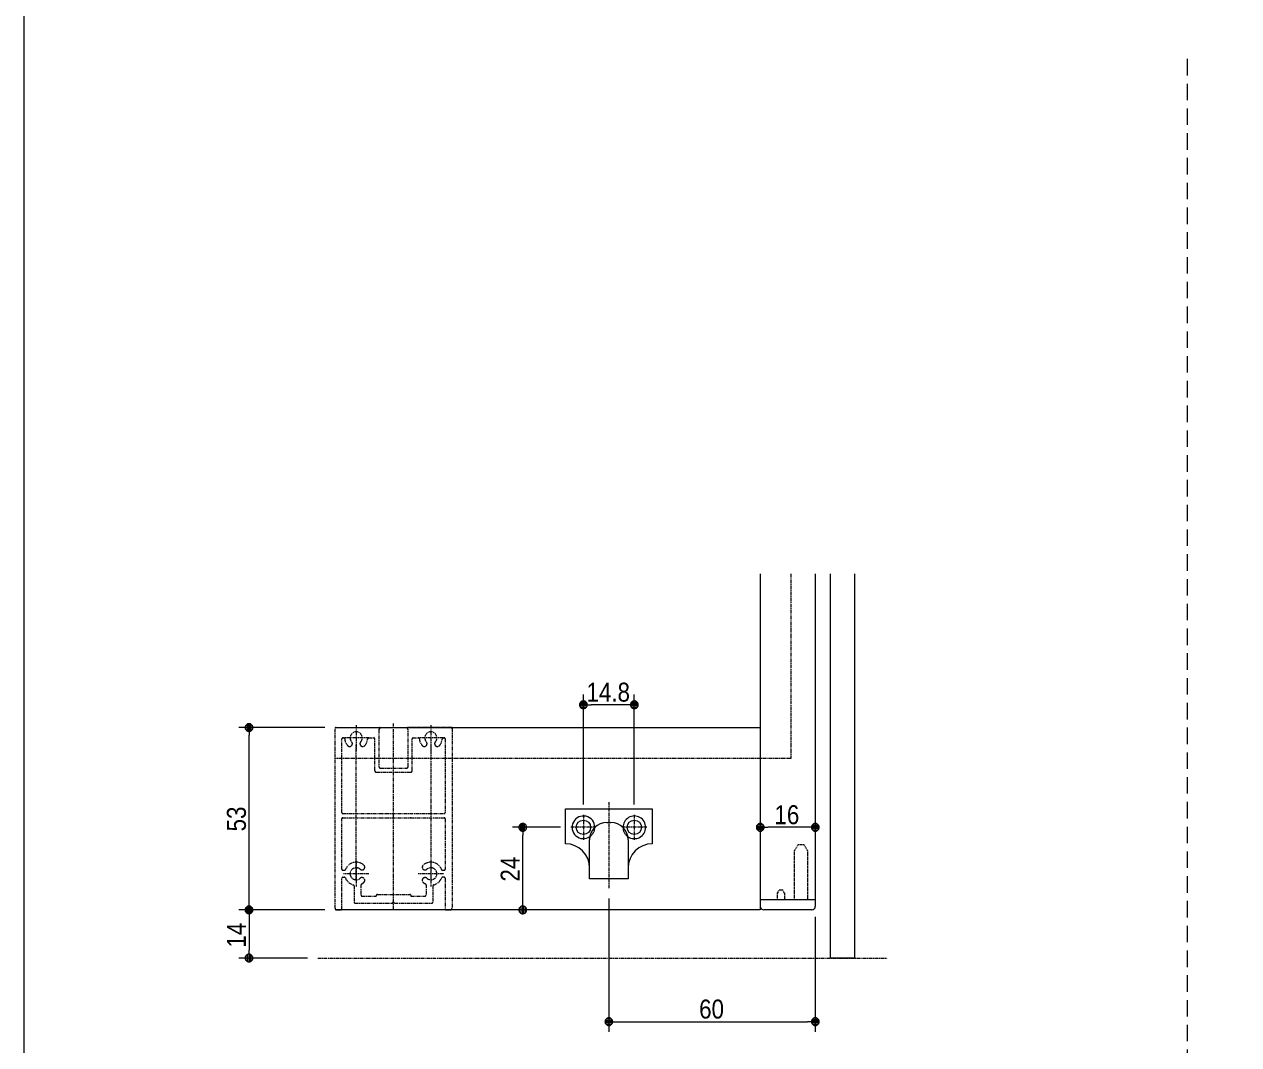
# Model space of a CAD drawing. Units: millimetres, scale not verified, with parts at other scales. Extents: x -4547 to 4547, y -2284 to 2284.
# Drawn here: x -4341 to -2576, y -833 to 650 of the extents above; entities that cross this region are included whole.
import ezdxf
from ezdxf.enums import TextEntityAlignment as Align

# ---------------------------------------------------------------- set-up
doc = ezdxf.new("R2010")
doc.units = ezdxf.units.MM
doc.header["$LTSCALE"] = 20
for name, pattern in [('CHAIN1', [8, 5, -1, 1, -1]), ('DASHED1', [1.8, 1.2, -0.6]), ('DOUBLE_CHAIN1', [8.8, 5, -1, 0.6, -0.6, 0.6, -1])]:
    doc.linetypes.add(name, pattern=pattern)
for name, color, linetype, lineweight in [('0-1_0', 7, 'Continuous', 9), ('0-2_2寸法-1', 7, 'Continuous', 9), ('0-4_3一般', 7, 'Continuous', 9), ('0-5_1図面枠', 7, 'Continuous', 9)]:
    doc.layers.add(name, color=color, linetype=linetype, lineweight=lineweight)
doc.styles.add('ＭＳ Ｐゴシック', font='')
doc.styles.get('ＭＳ Ｐゴシック').set_extended_font_data('MS PGothic')

# ---------------------------------------------------------------- blocks, each defined once
blk = doc.blocks.new('_Dot')
at = {"layer": '0-1_0'}
for p, q in [((-10, 0), (-20, 0)), ((9.78, 2), (-9.78, 2)), ((7.99, 6), (-7.99, 6)), ((9.16, -3.98), (-9.16, -3.98)), ((6, -7.98), (-6, -7.98))]:
    blk.add_line(p, q, dxfattribs=at)
for points in [[(10, 0), (9.92, 1.25), (9.69, 2.49), (9.3, 3.68), (8.76, 4.82), (8.09, 5.88), (7.29, 6.85), (6.37, 7.71), (5.36, 8.44), (4.26, 9.05), (3.09, 9.51), (1.87, 9.82), (0.63, 9.98), (-0.63, 9.98), (-1.87, 9.82), (-3.09, 9.51), (-4.26, 9.05), (-5.36, 8.44), (-6.37, 7.71), (-7.29, 6.85), (-8.09, 5.88), (-8.76, 4.82), (-9.3, 3.68), (-9.69, 2.49), (-9.92, 1.25), (-10, 0), (0, 0)], [(-10, 0), (-9.92, -1.25), (-9.69, -2.49), (-9.3, -3.68), (-8.76, -4.82), (-8.09, -5.88), (-7.29, -6.85), (-6.37, -7.71), (-5.36, -8.44), (-4.26, -9.05), (-3.09, -9.51), (-1.87, -9.82), (-0.63, -9.98), (0.63, -9.98), (1.87, -9.82), (3.09, -9.51), (4.26, -9.05), (5.36, -8.44), (6.37, -7.71), (7.29, -6.85), (8.09, -5.88), (8.76, -4.82), (9.3, -3.68), (9.69, -2.49), (9.92, -1.25), (10, 0), (0, 0)]]:
    blk.add_lwpolyline(points, close=True, dxfattribs=at)
blk = doc.blocks.new('グループ-106')
at = {"layer": '0-4_3一般'}
for p, q in [((-38609.5, -2966.9), (-38609.5, -12438.9)), ((-37009.5, -2966.9), (-37009.5, -12438.9)), ((-36569.5, -14138.9), (-36569.5, -2966.9)), ((-35869.5, -2966.9), (-35869.5, -14138.9)), ((-50968.7, -7438.9), (-38609.5, -7438.9)), ((-44269.5, -10818.9), (-44269.5, -9798.9)), ((-44269.5, -9798.9), (-41749.5, -9798.9)), ((-41749.5, -9798.9), (-41749.5, -10818.9)), ((-43069.5, -10198.9), (-42949.5, -10198.9)), ((-43569.5, -11838.9), (-43569.5, -10698.9)), ((-42449.5, -10698.9), (-42449.5, -11838.9)), ((-43569.5, -11838.9), (-43569.5, -11518.9)), ((-42449.5, -11518.9), (-42449.5, -11838.9)), ((-42449.5, -11838.9), (-43569.5, -11838.9)), ((-42449.5, -11838.9), (-43569.5, -11838.9)), ((-38609.5, -12438.9), (-38609.5, -12638.9)), ((-38609.5, -12438.9), (-38609.5, -12738.9)), ((-38609.5, -12438.9), (-37009.5, -12438.9)), ((-38599.5, -12438.9), (-37009.5, -12438.9)), ((-37009.5, -12438.9), (-37009.5, -12638.9)), ((-38609.5, -12738.9), (-50968.7, -12738.9)), ((-37109.5, -12738.9), (-38509.5, -12738.9)), ((-35869.5, -14138.9), (-36569.5, -14138.9))]:
    blk.add_line(p, q, dxfattribs=at)
at = {"layer": '0-4_3一般', "linetype": 'DOUBLE_CHAIN1'}
for p, q in [((-37723.5, -2966.9), (-37723.5, -8338.9)), ((-38613.5, -7438.9), (-38623.5, -7438.9)), ((-37723.5, -8338.9), (-50968.7, -8338.9)), ((-51468.7, -14138.9), (-34921.7, -14138.9))]:
    blk.add_line(p, q, dxfattribs=at)
at = {"layer": '0-4_3一般', "linetype": 'CHAIN1'}
for p, q in [((-43009.5, -9604.4), (-43009.5, -12104.4)), ((-43749.5, -9975.9), (-43749.5, -10701.9)), ((-42269.5, -9975.9), (-42269.5, -10701.9)), ((-43386.5, -10338.9), (-44112.5, -10338.9)), ((-41906.5, -10338.9), (-42632.5, -10338.9))]:
    blk.add_line(p, q, dxfattribs=at)
at = {"layer": '0-4_3一般', "linetype": 'DASHED1'}
for p, q in [((-37509.5, -10838.9), (-37609.5, -11012.1)), ((-37509.5, -10838.9), (-37339.5, -10838.9)), ((-37239.5, -11012.1), (-37339.5, -10838.9)), ((-37609.5, -12438.9), (-37609.5, -11012.1)), ((-37239.5, -11012.1), (-37239.5, -12438.9)), ((-38109.2, -12245.1), (-38059.5, -12158.9)), ((-38108.8, -12244.6), (-38109.2, -12245.1)), ((-38083.2, -12245.1), (-38079.5, -12245.5)), ((-38059.5, -12158.9), (-38033.5, -12158.9)), ((-38033.5, -12158.9), (-37985.4, -12158.9)), ((-37935, -12244.9), (-37935.7, -12245.1))]:
    blk.add_line(p, q, dxfattribs=at)
for points in [[(-38109.5, -12438.9), (-38109.5, -12245.5), (-38109.2, -12245.1)], [(-38083.2, -12245.1), (-38083.9, -12244.9), (-38084.6, -12244.8), (-38085.2, -12244.6), (-38085.9, -12244.5), (-38086.6, -12244.4), (-38087.3, -12244.2), (-38087.9, -12244.1), (-38088.6, -12243.9), (-38089.3, -12243.7), (-38090, -12243.6), (-38090.7, -12243.4), (-38091.4, -12243.2), (-38092.2, -12243.1), (-38092.9, -12242.9), (-38093.6, -12242.7), (-38094.3, -12242.6), (-38095.1, -12242.4), (-38095.8, -12242.2), (-38096.5, -12242), (-38097.3, -12241.8), (-38098, -12241.7), (-38098.8, -12241.5), (-38099.5, -12241.4), (-38100.2, -12241.4), (-38100.8, -12241.3), (-38101.5, -12241.3), (-38102.2, -12241.4), (-38102.8, -12241.4), (-38103.4, -12241.6), (-38104, -12241.7), (-38104.6, -12241.9), (-38105.2, -12242.1), (-38105.7, -12242.3), (-38106.3, -12242.6), (-38106.8, -12242.9), (-38107.3, -12243.3), (-38107.8, -12243.7), (-38108.3, -12244.1), (-38108.8, -12244.6)], [(-37985.4, -12158.9), (-37959.5, -12158.9), (-37909.7, -12245.1)], [(-37909.7, -12245.1), (-37910.2, -12244.6), (-37910.7, -12244.2), (-37911.2, -12243.8), (-37911.7, -12243.4), (-37912.3, -12243.1), (-37912.8, -12242.8), (-37913.4, -12242.5), (-37913.9, -12242.3), (-37914.5, -12242.1), (-37915.1, -12241.9), (-37915.7, -12241.8), (-37916.4, -12241.6), (-37917, -12241.6), (-37917.7, -12241.5), (-37918.3, -12241.5), (-37919, -12241.6), (-37919.7, -12241.6), (-37920.4, -12241.7), (-37921.1, -12241.8), (-37921.8, -12242), (-37922.6, -12242.1), (-37923.3, -12242.3), (-37924, -12242.5), (-37924.7, -12242.7), (-37925.4, -12242.8), (-37926.2, -12243), (-37926.9, -12243.1), (-37927.6, -12243.3), (-37928.3, -12243.5), (-37929, -12243.6), (-37929.6, -12243.8), (-37930.3, -12243.9), (-37931, -12244.1), (-37931.7, -12244.2), (-37932.4, -12244.4), (-37933, -12244.5), (-37933.7, -12244.6), (-37934.4, -12244.8), (-37935, -12244.9)], [(-37909.7, -12245.1), (-37909.5, -12245.5), (-37909.5, -12438.9)]]:
    blk.add_lwpolyline(points, dxfattribs=at)
at = {"layer": '0-4_3一般'}
for centre in [(-43749.5, -10338.9), (-42269.5, -10338.9)]:
    blk.add_circle(centre, 210, dxfattribs=at)
for centre, radius, start, end in [((-43749.5, -10338.9), 330, 0, 304.71617), ((-43069.5, -10698.9), 500, 90, 180), ((-42949.5, -10698.9), 500, 0, 90), ((-42269.5, -10338.9), 330, 0, 180.51071), ((-43749.5, -10338.9), 330, 359.48929, 0), ((-42269.5, -10338.9), 330, 235.28383, 0), ((-44269.5, -11518.9), 700, 0, 90), ((-41749.5, -11518.9), 700, 90, 180), ((-38509.5, -12638.9), 100, 180, 270), ((-37109.5, -12638.9), 100, 270, 0)]:
    blk.add_arc(centre, radius, start, end, dxfattribs=at)
at = {"layer": '0-4_3一般', "linetype": 'DASHED1'}
for centre, start, end in [((-43749.5, -10338.9), 304.71617, 359.48929), ((-42269.5, -10338.9), 180.51071, 235.28383)]:
    blk.add_arc(centre, 330, start, end, dxfattribs=at)
blk = doc.blocks.new('グループ-107')
at = {"layer": '0-4_3一般', "linetype": 'DOUBLE_CHAIN1'}
for p, q in [((-50353.7, -7370.4), (-50353.7, -8107.4)), ((-49268.7, -12508.9), (-49268.7, -7318.1)), ((-48183.7, -7370.4), (-48183.7, -8107.4)), ((-50968.7, -7438.9), (-50938.7, -7438.9)), ((-50968.7, -7438.9), (-50968.7, -7468.9)), ((-50968.7, -12688.9), (-50968.7, -7468.9)), ((-50938.7, -7438.9), (-49688.7, -7438.9)), ((-50768.7, -9908.9), (-50768.7, -7763.9)), ((-50743.7, -7738.9), (-50713.7, -7738.9)), ((-49985.2, -7738.9), (-50722.2, -7738.9)), ((-50712.8, -7738.9), (-50713.7, -7738.9)), ((-49994.6, -7738.9), (-49838.7, -7738.9)), ((-49813.7, -7708.9), (-49813.7, -7708.9)), ((-49813.7, -8688.9), (-49813.7, -7763.9)), ((-49688.7, -7488.9), (-49693.7, -7488.9)), ((-49693.7, -7488.9), (-49693.7, -8568.9)), ((-49668.7, -7438.9), (-49668.5, -7438.9)), ((-49668.7, -7458.9), (-49668.7, -7468.9)), ((-48868.7, -7458.9), (-48868.7, -7468.9)), ((-47598.7, -7438.9), (-48848.7, -7438.9)), ((-48848.7, -7488.9), (-48843.7, -7488.9)), ((-48843.7, -8568.9), (-48843.7, -7488.9)), ((-48723.7, -8688.9), (-48723.7, -7763.9)), ((-48698.7, -7738.9), (-48542.8, -7738.9)), ((-47815.2, -7738.9), (-48552.2, -7738.9)), ((-47823.7, -7738.9), (-47824.6, -7738.9)), ((-47823.7, -7738.9), (-47793.7, -7738.9)), ((-47768.7, -7763.9), (-47768.7, -9908.9)), ((-47568.7, -7438.9), (-47598.7, -7438.9)), ((-47568.7, -7438.9), (-47568.7, -7468.9)), ((-47568.7, -7468.9), (-47568.7, -12688.9)), ((-50353.7, -11846.4), (-50353.7, -7938.9)), ((-48183.7, -7938.9), (-48183.7, -11846.4)), ((-49763.7, -8738.9), (-48773.7, -8738.9)), ((-49643.7, -8618.9), (-48893.7, -8618.9)), ((-50768.7, -11558.9), (-50768.7, -10088.9)), ((-50738.7, -9938.9), (-47798.7, -9938.9)), ((-48769, -10058.9), (-48799, -10058.9)), ((-48769, -10058.9), (-47798.7, -10058.9)), ((-47768.7, -10088.9), (-47768.7, -11558.9)), ((-50738.7, -11588.9), (-50694.8, -11588.9)), ((-50353.7, -11320.4), (-50353.7, -12057.4)), ((-48183.7, -11320.4), (-48183.7, -12057.4)), ((-47842.6, -11588.9), (-47798.7, -11588.9)), ((-50768.7, -12708.9), (-50768.7, -11818.9)), ((-50738.7, -11788.9), (-50694.8, -11788.9)), ((-49985.2, -11688.9), (-50722.2, -11688.9)), ((-47815.2, -11688.9), (-48552.2, -11688.9)), ((-47798.7, -11788.9), (-47842.6, -11788.9)), ((-47768.7, -11818.9), (-47768.7, -12708.9)), ((-50413.7, -12042.6), (-50413.7, -12513.9)), ((-50213.7, -12011.9), (-50213.7, -12308.9)), ((-50183.7, -12338.9), (-49768.7, -12338.9)), ((-49768.7, -12318.9), (-49768.7, -12338.9)), ((-49738.7, -12288.9), (-48793.7, -12288.9)), ((-48768.7, -12313.9), (-48768.7, -12338.9)), ((-48768.7, -12338.9), (-48353.7, -12338.9)), ((-48323.7, -12011.9), (-48323.7, -12308.9)), ((-48123.7, -12042.6), (-48123.7, -12513.9)), ((-50388.7, -12538.9), (-49298.7, -12538.9)), ((-49298.7, -12538.9), (-49268.7, -12508.9)), ((-49268.7, -12721.5), (-49268.7, -12508.9)), ((-49238.7, -12538.9), (-49268.7, -12508.9)), ((-49238.7, -12538.9), (-48148.7, -12538.9)), ((-50918.7, -12738.9), (-50798.7, -12738.9)), ((-47738.7, -12738.9), (-47618.7, -12738.9))]:
    blk.add_line(p, q, dxfattribs=at)
blk.add_lwpolyline([(-50738.7, -10058.9), (-48799, -10058.9), (-48769, -10058.9)], dxfattribs=at)
for centre, radius, start, end in [((-50938.7, -7468.9), 30, 90, 180), ((-50743.7, -7763.9), 25, 90, 180), ((-50712.8, -7763.9), 25, 3.98208, 90), ((-50353.7, -7738.9), 335, 183.98208, 219.79182), ((-50353.7, -7738.9), 175, 318.28389, 180), ((-50353.7, -7738.9), 175, 180, 221.71611), ((-50353.7, -7738.9), 335, 318.28389, 356.01792), ((-49994.6, -7763.9), 25, 90, 176.01792), ((-49838.7, -7763.9), 25, 0, 90), ((-49688.7, -7458.9), 20, 0, 90), ((-49688.7, -7468.9), 20, 270, 0), ((-48848.7, -7458.9), 20, 90, 180), ((-48848.7, -7468.9), 20, 180, 270), ((-48698.7, -7763.9), 25, 90, 180), ((-48542.8, -7763.9), 25, 3.98208, 90), ((-48183.7, -7738.9), 335, 183.98208, 219.79182), ((-48183.7, -7738.9), 175, 318.28389, 180), ((-48183.7, -7738.9), 175, 180, 221.71611), ((-48183.7, -7738.9), 335, 318.28389, 356.01792), ((-47824.6, -7763.9), 25, 90, 176.01792), ((-47793.7, -7763.9), 25, 0, 90), ((-47598.7, -7468.9), 30, 0, 90), ((-50353.7, -7738.9), 335, 219.79182, 221.71611), ((-50353.7, -7738.9), 335, 219.79182, 221.71611), ((-50544, -7908.6), 80, 221.71611, 330), ((-50544, -7908.6), 80, 330, 41.71611), ((-50163.3, -7908.6), 80, 138.28389, 210), ((-50163.3, -7908.6), 80, 210, 318.28389), ((-48183.7, -7738.9), 335, 219.79182, 221.71611), ((-48183.7, -7738.9), 335, 219.79182, 221.71611), ((-48374, -7908.6), 80, 221.71611, 330), ((-48374, -7908.6), 80, 330, 41.71611), ((-47993.3, -7908.6), 80, 138.28389, 210), ((-47993.3, -7908.6), 80, 210, 318.28389), ((-49763.7, -8688.9), 50, 180, 270), ((-49643.7, -8568.9), 50, 180, 270), ((-48893.7, -8568.9), 50, 270, 0), ((-48773.7, -8688.9), 50, 270, 0), ((-50738.7, -9908.9), 30, 180, 270), ((-50738.7, -10088.9), 30, 90, 180), ((-47798.7, -9908.9), 30, 270, 0), ((-47798.7, -10088.9), 30, 0, 90), ((-50738.7, -11558.9), 30, 180, 270), ((-50694.8, -11558.9), 30, 270, 339.13518), ((-50353.7, -11688.9), 335, 48.28389, 159.13518), ((-50353.7, -11688.9), 175, 48.28389, 180), ((-50184, -11498.5), 80, 228.28389, 300), ((-50184, -11498.5), 80, 300, 48.28389), ((-48353.4, -11498.5), 80, 131.71611, 240), ((-48183.7, -11688.9), 335, 20.86482, 131.71611), ((-48353.4, -11498.5), 80, 240, 311.71611), ((-48183.7, -11688.9), 175, 0, 131.71611), ((-47842.6, -11558.9), 30, 200.86482, 270), ((-47798.7, -11558.9), 30, 270, 0), ((-50738.7, -11818.9), 30, 90, 180), ((-50694.8, -11818.9), 30, 20.86482, 90), ((-50353.7, -11688.9), 335, 200.86482, 255.72505), ((-50353.7, -11688.9), 175, 180, 311.71611), ((-50184, -11879.2), 80, 60, 131.71611), ((-50183.7, -12011.9), 30, 117.75899, 180), ((-50353.7, -11688.9), 335, 297.75899, 311.71611), ((-50184, -11879.2), 80, 311.71611, 60), ((-48353.4, -11879.2), 80, 120, 228.28389), ((-48183.7, -11688.9), 335, 228.28389, 242.24101), ((-48353.4, -11879.2), 80, 48.28389, 120), ((-48353.7, -12011.9), 30, 0, 62.24101), ((-48183.7, -11688.9), 175, 228.28389, 0), ((-48183.7, -11688.9), 335, 284.27495, 339.13518), ((-47842.6, -11818.9), 30, 90, 159.13518), ((-47798.7, -11818.9), 30, 0, 90), ((-50443.7, -12042.6), 30, 0, 75.72505), ((-50183.7, -12308.9), 30, 180, 270), ((-49738.7, -12318.9), 30, 90, 180), ((-48793.7, -12313.9), 25, 0, 90), ((-48353.7, -12308.9), 30, 270, 0), ((-48093.7, -12042.6), 30, 104.27495, 180), ((-50918.7, -12688.9), 50, 180, 270), ((-50388.7, -12513.9), 25, 180, 270), ((-48148.7, -12513.9), 25, 270, 0), ((-47618.7, -12688.9), 50, 270, 0), ((-50798.7, -12708.9), 30, 270, 0), ((-47738.7, -12708.9), 30, 180, 270)]:
    blk.add_arc(centre, radius, start, end, dxfattribs=at)
blk = doc.blocks.new('グループ-108')
at = {"layer": '0-4_3一般'}
for name in ['グループ-106', 'グループ-107']:
    blk.add_blockref(name, (0, 0), dxfattribs=at)
blk = doc.blocks.new('グループ-111')
at = {"layer": '0-5_1図面枠'}
blk.add_lwpolyline([(-60000, 41550), (60000, 41550), (60000, -41550), (-60000, -41550)], close=True, dxfattribs=at)
blk = doc.blocks.new('図面枠')
at = {"layer": '0-5_1図面枠'}
blk.add_blockref('グループ-111', (0, 0), dxfattribs=at)

msp = doc.modelspace()

# ---------------------------------------------------------------- linework, layer by layer
at = {"layer": '0-2_2寸法-1'}
for p, q in [((-3528.1, -483.79), (-3528.1, -323.79)), ((-3454.1, -483.79), (-3454.1, -323.79)), ((-3465.35, -338.79), (-3516.84, -338.79)), ((-3904.06, -371.94), (-4029.06, -371.94)), ((-4014.06, -625.69), (-4014.06, -383.2)), ((-3271.1, -501.94), (-3270.9, -501.94)), ((-3191.1, -501.94), (-3190.9, -501.94)), ((-3561.25, -516.94), (-3631.25, -516.94)), ((-3616.25, -625.69), (-3616.25, -528.2)), ((-3202.35, -516.94), (-3259.84, -516.94)), ((-3491.1, -620.22), (-3491.1, -814.44)), ((-3904.06, -636.94), (-4029.06, -636.94)), ((-3904.06, -636.94), (-4029.06, -636.94)), ((-4014.06, -648.2), (-4014.06, -695.69)), ((-3601.25, -636.94), (-3601.05, -636.94)), ((-3191.1, -646.94), (-3191.1, -814.44)), ((-3929.06, -706.94), (-4029.06, -706.94)), ((-3479.84, -799.44), (-3202.35, -799.44))]:
    msp.add_line(p, q, dxfattribs=at)
at = {"layer": '0-4_3一般', "linetype": 'DASHED1'}
msp.add_line((-2650.62, 600), (-2650.62, -1800), dxfattribs=at)

# ---------------------------------------------------------------- block references
at = {"layer": '0-2_2寸法-1', "xscale": 0.5627563, "yscale": 0.5627563}
for p, rotation in [((-3528.1, -338.79), 180), ((-4014.06, -371.94), 90), ((-3616.25, -516.94), 90), ((-3271.1, -516.94), 180), ((-4014.06, -636.94), 270), ((-4014.06, -636.94), 90), ((-3616.25, -636.94), 270), ((-4014.06, -706.94), 270), ((-3491.1, -799.44), 180)]:
    msp.add_blockref('_Dot', p, dxfattribs=dict(at, rotation=rotation))
for p in [(-3454.1, -338.79), (-3191.1, -516.94), (-3191.1, -799.44)]:
    msp.add_blockref('_Dot', p, dxfattribs=at)
at = {"layer": '0-4_3一般', "xscale": 0.05, "yscale": 0.05}
msp.add_blockref('グループ-108', (-1340.62, 0), dxfattribs=at)
at = {"layer": '0-5_1図面枠', "xscale": 0.05, "yscale": 0.05}
msp.add_blockref('図面枠', (-1340.62, 0), dxfattribs=at)

# ---------------------------------------------------------------- texts
at = {"layer": '0-2_2寸法-1', "style": 'ＭＳ Ｐゴシック', "width": 0.9}
for s, p in [('14.8', (-3523.58, -342.51)), ('16', (-3250.47, -520.66)), ('60', (-3359.91, -803.16))]:
    msp.add_text(s, height=27.57, dxfattribs=at).set_placement(p, align=Align.BOTTOM_LEFT)
for s, p in [('53', (-4010.27, -522.89)), ('24', (-3612.46, -595.76)), ('14', (-4010.34, -691.76))]:
    msp.add_text(s, height=27.57, rotation=90, dxfattribs=at).set_placement(p, align=Align.BOTTOM_LEFT)

doc.saveas('drawing.dxf')
